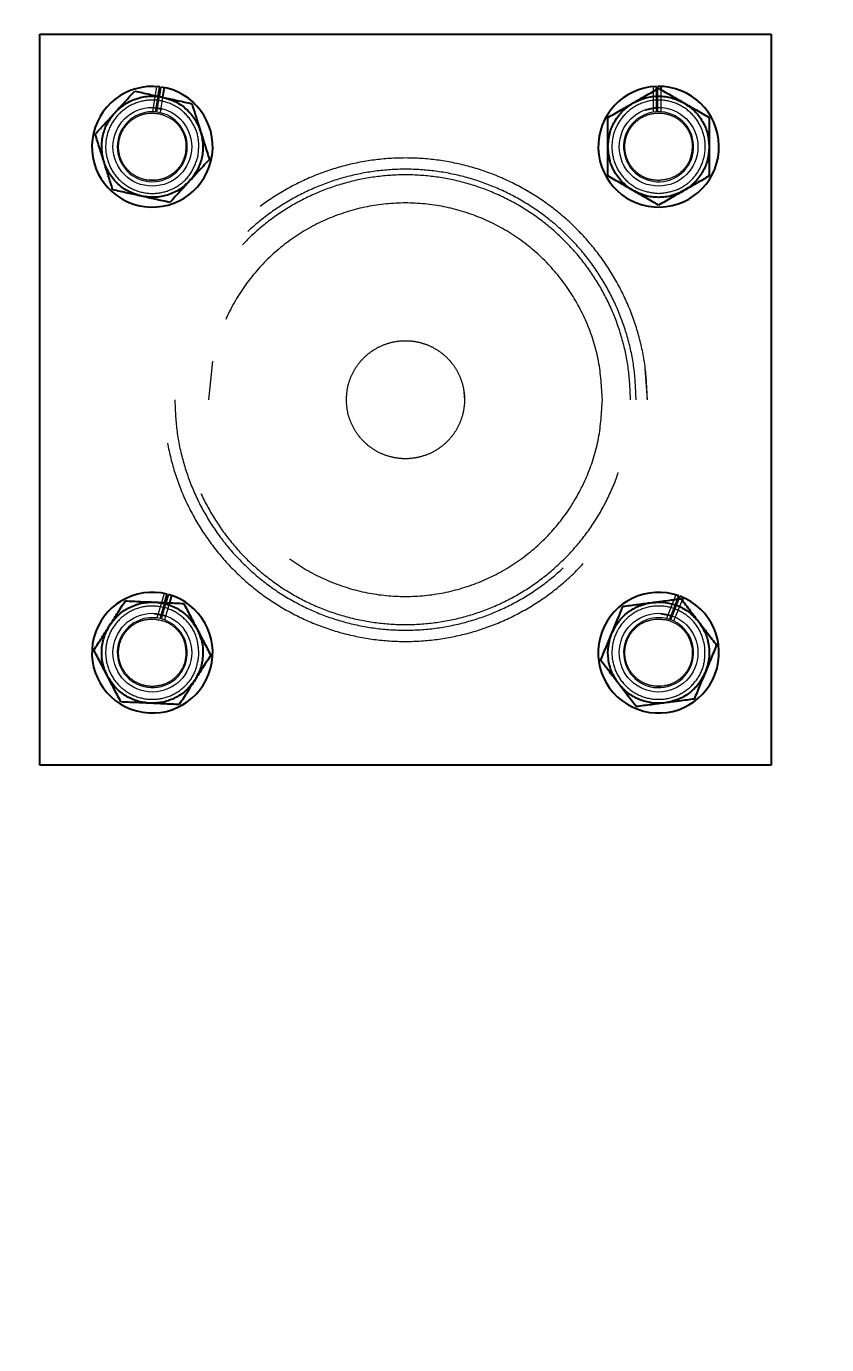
# Model space of a CAD drawing. Header units: millimetres. Extents: x 1293 to 41893, y 1011 to 26911.
# Drawn here: x 11365.5 to 11460.3, y 7599.1 to 7755.5 of the extents above; entities that cross this region are included whole.
import ezdxf

# ---------------------------------------------------------------- set-up
doc = ezdxf.new("R2010")
doc.units = ezdxf.units.MM
doc.header["$LTSCALE"] = 50
doc.linetypes.add('HIDDEN', pattern=[1.905, 1.27, -0.635])
doc.layers.add('CAPA_1', color=7, linetype='Continuous')
doc.layers.add('MAQUINAS', color=11, linetype='Continuous')
doc.styles.add('SLDTEXTSTYLE0', font='TXT', dxfattribs={"width": 0.75})
doc.dimstyles.new('SLDDIMSTYLE0', dxfattribs={"dimtxt": 100, "dimasz": 100, "dimexe": 0, "dimexo": 0.0625, "dimgap": 25, "dimtad": 2, "dimdec": 0, "dimlfac": 1.5, "dimrnd": 1e-09, "dimzin": 12, "dimdsep": 46, "dimtxsty": 'SLDTEXTSTYLE0', "dimsah": 1, "dimcen": 0.09, "dimadec": 0, "dimazin": 3, "dimtfac": 1, "dimtdec": 0, "dimtofl": 0, "dimtmove": 0, "dimatfit": 3, "dimfxl": 1, "dimfrac": 2, "dimtolj": 1, "dimtzin": 12, "dimarcsym": 0})

# ---------------------------------------------------------------- blocks, each defined once
blk = doc.blocks.new('_D_15')
at = {"layer": 'CAPA_1', "transparency": 16777216}
for p, q in [((6530.12, 8742.38), (6530.12, 9415.65)), ((16745.16, 6492), (16745.16, 9415.65)), ((6530.12, 9365.65), (16745.16, 9365.65))]:
    blk.add_line(p, q, dxfattribs=at)
for points in [[(6530.12, 9365.65), (6630.12, 9350.26), (6630.12, 9381.03)], [(16745.16, 9365.65), (16645.16, 9381.03), (16645.16, 9350.26)]]:
    blk.add_solid(points, dxfattribs=at)
at = {"layer": 'CAPA_1', "transparency": 16777216, "insert": (11452.92, 9494.55), "char_height": 100, "attachment_point": 1, "style": 'SLDTEXTSTYLE0'}
blk.add_mtext('15323', dxfattribs=at)

msp = doc.modelspace()

# ---------------------------------------------------------------- linework, layer by layer
at = {"layer": 'MAQUINAS', "linetype": 'Continuous', "lineweight": 25}
for p, q in [((11367.0601601, 7754.5102403), (11453.7268267, 7754.5102403)), ((11367.0601601, 7667.8435736), (11367.0601601, 7754.5102403)), ((11453.7268267, 7754.5102403), (11453.7268267, 7667.8435736)), ((11381.0873353, 7747.1690146), (11381.2657766, 7748.280216)), ((11381.2400753, 7747.1350895), (11381.4206347, 7748.2594812)), ((11440.1284934, 7747.9521123), (11440.1284934, 7748.3286657)), ((11440.2846802, 7748.0422868), (11440.2846802, 7748.3327463)), ((11440.6584934, 7748.3286657), (11440.6584934, 7747.9521123)), ((11381.7890723, 7748.1961831), (11381.6056389, 7747.0538942)), ((11381.869986, 7687.1176768), (11382.163156, 7688.1113263)), ((11382.0307395, 7687.1105944), (11382.3141133, 7688.0710419)), ((11382.6714921, 7687.961345), (11382.4154823, 7687.0936436)), ((11442.6450189, 7687.5238785), (11442.801824, 7687.9161815)), ((11442.8225326, 7687.5471771), (11442.9483692, 7687.8620014)), ((11443.2939669, 7687.71947), (11443.1719357, 7687.4141662)), ((11453.7268267, 7667.8435736), (11367.0601601, 7667.8435736))]:
    msp.add_line(p, q, dxfattribs=at)
at = {"layer": 'MAQUINAS', "linetype": 'HIDDEN', "lineweight": 18}
for p, q in [((11380.8929406, 7748.3161247), (11380.4129126, 7745.3268615)), ((11439.7546802, 7748.3050059), (11439.7546802, 7745.2774456)), ((11380.7884966, 7745.3080657), (11381.0873353, 7747.1690146)), ((11380.9438243, 7745.2902554), (11381.2400753, 7747.1350895)), ((11381.6056389, 7747.0538942), (11381.3117924, 7745.2240327)), ((11440.1284934, 7745.3184375), (11440.1284934, 7747.9521123)), ((11440.2846802, 7745.3254801), (11440.2846802, 7748.0422868)), ((11440.6584934, 7747.9521123), (11440.6584934, 7745.3184375)), ((11380.4394375, 7745.8344348), (11381.5751459, 7745.6085283)), ((11438.813236, 7745.5292409), (11440.3386122, 7745.832657)), ((11379.6845, 7737.2685488), (11381.0865272, 7737.2374014)), ((11387.5085035, 7715.7290145), (11387.0601601, 7711.1769069)), ((11439.0601733, 7711.1769069), (11438.814926, 7714.9186578)), ((11417.2589904, 7712.5425392), (11417.3934934, 7711.1769069)), ((11381.7979272, 7688.1944167), (11381.0889507, 7685.7914618)), ((11442.4459304, 7688.0329539), (11441.32224, 7685.2216479)), ((11441.6845665, 7685.1209696), (11442.6450189, 7687.5238785)), ((11441.8322111, 7685.0695399), (11442.8225326, 7687.5471771)), ((11443.1719357, 7687.4141662), (11442.1767094, 7684.9242581)), ((11380.617708, 7685.7989746), (11381.8770026, 7685.5484853)), ((11381.0889507, 7685.7914618), (11380.9411772, 7685.2906087)), ((11381.3113107, 7685.224142), (11381.869986, 7687.1176768)), ((11381.4631063, 7685.1866985), (11382.0307395, 7687.1105944)), ((11382.4154823, 7687.0936436), (11381.8196468, 7685.0741607)), ((11440.617708, 7685.7989746), (11442.0952412, 7685.5050749)), ((11380.3739505, 7677.2048101), (11381.7600864, 7677.4175954)), ((11439.6183409, 7677.29636), (11440.6523762, 7677.2281748))]:
    msp.add_line(p, q, dxfattribs=at)
for centre in [(11380.3934934, 7741.1769069), (11440.3934934, 7741.1769069), (11380.3934934, 7681.1769069), (11440.3934934, 7681.1769069)]:
    msp.add_circle(centre, 4.6666667, dxfattribs=at)
at = {"layer": 'MAQUINAS', "linetype": 'Continuous', "lineweight": 25}
for centre, start, end in [((11380.3934934, 7741.1769069), 82.999154003, 81.748282806), ((11440.3934934, 7741.1769069), 92.12205683, 90.871146003), ((11380.3934934, 7681.1769069), 75.683699042, 74.432814974), ((11440.3934934, 7681.1769069), 70.335267531, 69.084368548)]:
    msp.add_arc(centre, 7.1566667, start, end, dxfattribs=at)
at = {"layer": 'MAQUINAS', "linetype": 'HIDDEN', "lineweight": 18}
for centre, start, end in [((11380.3934934, 7741.1769069), 84.538234272, 82.379567705), ((11440.3934934, 7741.1769069), 93.661137099, 91.502430902), ((11380.3934934, 7681.1769069), 77.222779312, 75.064099872), ((11440.3934934, 7681.1769069), 71.874347801, 69.715653446)]:
    msp.add_arc(centre, 4.15, start, end, dxfattribs=at)
for points in [[(11385.7951903, 7739.9771367), (11385.5569702, 7739.2881849), (11385.08053, 7737.9102812), (11383.4319603, 7736.3896818), (11381.3798543, 7735.5847801), (11379.1617634, 7735.6347429), (11377.1354313, 7736.5275084), (11375.6039734, 7738.128355), (11374.8019825, 7740.1932481), (11374.8511609, 7742.4079137), (11375.744153, 7744.43516), (11377.3448776, 7745.9663862), (11379.4100322, 7746.7683897), (11381.6237736, 7746.719393), (11383.6544552, 7745.8256614), (11385.1728644, 7744.227713), (11386.0227005, 7742.1521931), (11385.871027, 7740.7021555), (11385.7951903, 7739.9771367)], [(11440.3934934, 7735.6435736), (11439.6692792, 7735.7267439), (11438.2208509, 7735.8930845), (11436.3789735, 7737.1727297), (11435.1482704, 7739.0014931), (11434.7161049, 7741.1776495), (11435.1482704, 7743.3493504), (11436.3789735, 7745.1914804), (11438.2208509, 7746.4221147), (11440.3934934, 7746.8543031), (11442.5661359, 7746.4221147), (11444.4080133, 7745.1914804), (11445.6387164, 7743.3493504), (11446.0708819, 7741.1776495), (11445.6387164, 7739.0014931), (11444.4080133, 7737.1727297), (11442.5661359, 7735.8930845), (11441.1177076, 7735.7267439), (11440.3934934, 7735.6435736)], [(11384.2983345, 7740.3096032), (11384.1803608, 7739.9335543), (11383.9444133, 7739.1814567), (11383.1945826, 7738.2451706), (11382.227668, 7737.5560011), (11381.0963262, 7737.1800984), (11379.9061903, 7737.1480133), (11378.7575562, 7737.4629967), (11377.7499324, 7738.0977927), (11376.9699365, 7738.9977648), (11376.4847859, 7740.0854102), (11376.3362408, 7741.2670217), (11376.5371318, 7742.4409969), (11377.0700268, 7743.5056451), (11377.8895215, 7744.3714774), (11378.9232197, 7744.9557261), (11380.0888995, 7745.2386893), (11380.8701646, 7745.1340618), (11381.2607972, 7745.0817481)], [(11440.3934934, 7737.1769069), (11440.0008109, 7737.210537), (11439.2154459, 7737.2777971), (11438.1388511, 7737.8067783), (11437.2564246, 7738.6012605), (11436.6441603, 7739.6241826), (11436.3547861, 7740.7790485), (11436.4132225, 7741.9686536), (11436.8144378, 7743.0899465), (11437.5238765, 7744.0465238), (11438.4804539, 7744.7559626), (11439.6017468, 7745.1571779), (11440.7913518, 7745.2156143), (11441.9462178, 7744.9262401), (11442.9691399, 7744.3139758), (11443.763622, 7743.4315493), (11444.2926033, 7742.3549544), (11444.3598634, 7741.5695894), (11444.3934934, 7741.1769069)], [(11381.2607972, 7745.0817481), (11381.7594391, 7744.9094032), (11382.7567229, 7744.5647136), (11383.846885, 7743.3750393), (11384.4631936, 7741.8837505), (11384.3532875, 7740.8343189), (11384.2983345, 7740.3096032)], [(11444.3934934, 7741.1769069), (11444.3333671, 7740.6527588), (11444.2131145, 7739.6044624), (11443.2881177, 7738.2822827), (11441.9659379, 7737.3572858), (11440.9176416, 7737.2370332), (11440.3934934, 7737.1769069)], [(11439.0601733, 7711.1769069), (11439.0128405, 7709.9260897), (11438.9181748, 7707.4244552), (11438.1566836, 7703.7362089), (11436.9553727, 7700.175275), (11435.2901449, 7696.8025822), (11433.201457, 7693.675838), (11430.7218414, 7690.8485419), (11427.8945838, 7688.3690698), (11424.7678292, 7686.2798461), (11421.3951391, 7684.616618), (11417.8342045, 7683.4078439), (11414.1459584, 7682.6742061), (11410.3935066, 7682.4282574), (11406.6410549, 7682.6742061), (11402.9528086, 7683.4078439), (11399.3918748, 7684.616618), (11396.0191819, 7686.2798461), (11392.8924377, 7688.3690698), (11390.0651416, 7690.8485419), (11387.5856695, 7693.675838), (11385.4964458, 7696.8025822), (11383.8332177, 7700.175275), (11382.6244436, 7703.7362089), (11381.8908058, 7707.4244552), (11381.6448571, 7711.1769069), (11381.8908058, 7714.9293587), (11382.6244436, 7718.617605), (11383.8332177, 7722.1785388), (11385.4964458, 7725.5512317), (11387.5856695, 7728.6779759), (11390.0651416, 7731.505272), (11392.8924377, 7733.9847441), (11396.0191819, 7736.0739678), (11399.3918748, 7737.7371959), (11402.9528086, 7738.94597), (11406.6410549, 7739.6796078), (11410.3935066, 7739.9255565), (11414.1459584, 7739.6796078), (11417.8342045, 7738.94597), (11421.3951391, 7737.7371959), (11424.7678292, 7736.0739678), (11427.8945838, 7733.9847441), (11430.7218414, 7731.505272), (11433.201457, 7728.6779759), (11435.2901449, 7725.5512317), (11436.9553727, 7722.1785388), (11438.1566836, 7718.617605), (11438.9181748, 7714.9293587), (11439.0128405, 7712.4277242), (11439.0601733, 7711.1769069)], [(11437.72684, 7711.1769069), (11437.6817087, 7712.3695466), (11437.591446, 7714.7548261), (11436.8653731, 7718.271526), (11435.7199371, 7721.666835), (11434.1321617, 7724.8826585), (11432.1406221, 7727.8639727), (11429.7763374, 7730.5597666), (11427.0805802, 7732.9239145), (11424.0992561, 7734.915965), (11420.8834353, 7736.5018336), (11417.4881255, 7737.6543857), (11413.9714258, 7738.3539008), (11410.3935066, 7738.58841), (11406.8155875, 7738.3539008), (11403.2988877, 7737.6543857), (11399.903578, 7736.5018336), (11396.6877572, 7734.915965), (11393.7064331, 7732.9239145), (11391.0106759, 7730.5597666), (11388.6463911, 7727.8639727), (11386.6548516, 7724.8826585), (11385.0670762, 7721.666835), (11383.9216402, 7718.271526), (11383.1955673, 7714.7548261), (11383.1053046, 7712.3695466), (11383.0601733, 7711.1769069)], [(11437.0601601, 7711.1769069), (11437.0161295, 7710.013356), (11436.9280684, 7707.6862541), (11436.2197045, 7704.2553274), (11435.1022061, 7700.9428308), (11433.5531569, 7697.805442), (11431.6101914, 7694.8968428), (11429.3035722, 7692.2667999), (11426.6735651, 7689.9603142), (11423.7649563, 7688.0168503), (11420.6275701, 7686.4696614), (11417.3150728, 7685.3452204), (11413.8841462, 7684.6627666), (11410.3934934, 7684.4339771), (11406.9028406, 7684.6627666), (11403.4719138, 7685.3452204), (11400.1594172, 7686.4696614), (11397.0220285, 7688.0168503), (11394.1134292, 7689.9603142), (11391.4833864, 7692.2667999), (11389.1769007, 7694.8968428), (11387.2334368, 7697.805442), (11385.6862479, 7700.9428308), (11384.5618068, 7704.2553274), (11383.8793531, 7707.6862541), (11383.6505636, 7711.1769069), (11383.8793531, 7714.6675597), (11384.5618068, 7718.0984865), (11385.6862479, 7721.4109831), (11387.2334368, 7724.5483719), (11389.1769007, 7727.4569711), (11391.4833864, 7730.087014), (11394.1134292, 7732.3934996), (11397.0220285, 7734.3369635), (11400.1594172, 7735.8841524), (11403.4719138, 7737.0085935), (11406.9028406, 7737.6910473), (11410.3934934, 7737.9198368), (11413.8841462, 7737.6910473), (11417.3150728, 7737.0085935), (11420.6275701, 7735.8841524), (11423.7649563, 7734.3369635), (11426.6735651, 7732.3934996), (11429.3035722, 7730.087014), (11431.6101914, 7727.4569711), (11433.5531569, 7724.5483719), (11435.1022061, 7721.4109831), (11436.2197045, 7718.0984865), (11436.9280684, 7714.6675597), (11437.0161295, 7712.3404579), (11437.0601601, 7711.1769069)], [(11433.7268267, 7711.1769069), (11433.6399868, 7709.6497565), (11433.4663069, 7706.5954557), (11432.0788453, 7702.190067), (11429.922407, 7698.1300375), (11426.9982331, 7694.5713919), (11423.4405706, 7691.650887), (11419.3802777, 7689.480756), (11414.9749596, 7688.144396), (11410.3934894, 7687.6931624), (11405.8120432, 7688.144396), (11401.4066532, 7689.480756), (11397.3466241, 7691.650887), (11393.7879784, 7694.5713919), (11390.8674735, 7698.1300375), (11388.6973425, 7702.190067), (11387.3609825, 7706.5954557), (11386.9097489, 7711.1769069), (11387.3609825, 7715.7583582), (11388.6973425, 7720.1637469), (11390.8674735, 7724.2237764), (11393.7879784, 7727.7824219), (11397.3466241, 7730.7029269), (11401.4066532, 7732.8730578), (11405.8120432, 7734.2094179), (11410.3934894, 7734.6606515), (11414.9749596, 7734.2094179), (11419.3802777, 7732.8730578), (11423.4405706, 7730.7029269), (11426.9982331, 7727.7824219), (11429.922407, 7724.2237764), (11432.0788453, 7720.1637469), (11433.4663069, 7715.7583582), (11433.6399868, 7712.7040574), (11433.7268267, 7711.1769069)], [(11403.3934934, 7711.1769069), (11403.4195454, 7710.7187618), (11403.4716494, 7709.8024716), (11403.8878878, 7708.480855), (11404.5348193, 7707.2628461), (11405.4120715, 7706.1952524), (11406.4793703, 7705.319101), (11407.6974581, 7704.6680617), (11409.0190535, 7704.2671537), (11410.3934946, 7704.1317836), (11411.7679285, 7704.2671537), (11413.0895455, 7704.6680617), (11414.3075542, 7705.319101), (11415.3751479, 7706.1952524), (11416.2512994, 7707.2628461), (11416.9023387, 7708.480855), (11417.3032467, 7709.8024716), (11417.4386168, 7711.1769069), (11417.3032467, 7712.5513423), (11416.9023387, 7713.8729589), (11416.2512994, 7715.0909678), (11415.3751479, 7716.1585614), (11414.3075542, 7717.0347129), (11413.0895455, 7717.6857522), (11411.7679285, 7718.0866602), (11410.3934946, 7718.2220303), (11409.0190535, 7718.0866602), (11407.6974581, 7717.6857522), (11406.4793703, 7717.0347129), (11405.4120715, 7716.1585614), (11404.5348193, 7715.0909678), (11403.8878878, 7713.8729589), (11403.4716494, 7712.5513423), (11403.4195454, 7711.6350521), (11403.3934934, 7711.1769069)], [(11383.0601733, 7711.1769069), (11383.1053046, 7709.9842672), (11383.1955673, 7707.5989878), (11383.9216402, 7704.0822879), (11385.0670762, 7700.6869789), (11386.6548516, 7697.4711554), (11388.6463911, 7694.4898412), (11391.0106759, 7691.7940472), (11393.7064331, 7689.4298994), (11396.6877572, 7687.4378489), (11399.903578, 7685.8519803), (11403.2988877, 7684.6994282), (11406.8155875, 7683.9999131), (11410.3935066, 7683.7654039), (11413.9714258, 7683.9999131), (11417.4881255, 7684.6994282), (11420.8834353, 7685.8519803), (11424.0992561, 7687.4378489), (11427.0805802, 7689.4298994), (11429.7763374, 7691.7940472), (11432.1406221, 7694.4898412), (11434.1321617, 7697.4711554), (11435.7199371, 7700.6869789), (11436.8653731, 7704.0822879), (11437.591446, 7707.5989878), (11437.6817087, 7709.9842672), (11437.72684, 7711.1769069)], [(11385.9214643, 7680.9333587), (11385.8064985, 7680.2135071), (11385.576567, 7678.7738039), (11384.2170921, 7676.9900348), (11382.3359319, 7675.8410169), (11380.1428628, 7675.5050532), (11377.9922882, 7676.0323867), (11376.2061125, 7677.342978), (11375.0577406, 7679.2372364), (11374.7215993, 7681.426796), (11375.2489972, 7683.5783103), (11376.5595085, 7685.3642367), (11378.4540224, 7686.5126662), (11380.6426403, 7686.8488261), (11382.7976661, 7686.3212965), (11384.5704881, 7685.0112935), (11385.7678235, 7683.1148779), (11385.8702507, 7681.6605318), (11385.9214643, 7680.9333587)], [(11445.8797737, 7681.8969808), (11445.8915554, 7681.1681018), (11445.9151189, 7679.7103437), (11444.8860457, 7677.7176037), (11443.2329895, 7676.259382), (11441.1315775, 7675.5476998), (11438.9221045, 7675.6935786), (11436.935483, 7676.6740929), (11435.475623, 7678.3401606), (11434.7643754, 7680.4380856), (11434.9101543, 7682.6484952), (11435.8906332, 7684.6348573), (11437.5569424, 7686.0948185), (11439.6539368, 7686.8059208), (11441.8678275, 7686.6606218), (11443.841196, 7685.6783681), (11445.3496503, 7684.0186784), (11445.7030659, 7682.6042133), (11445.8797737, 7681.8969808)], [(11384.3896169, 7681.000848), (11384.3387357, 7680.6100263), (11384.2369731, 7679.8283828), (11383.6611185, 7678.7761143), (11382.8285665, 7677.9295119), (11381.7796871, 7677.3628646), (11380.6132036, 7677.124602), (11379.4273235, 7677.2353419), (11378.3247766, 7677.6855218), (11377.4003521, 7678.4363765), (11376.7337044, 7679.4232526), (11376.3822313, 7680.5611182), (11376.3762117, 7681.7521424), (11376.7161366, 7682.8931524), (11377.3728311, 7683.8881346), (11378.2893714, 7684.643007), (11379.3882059, 7685.1240896), (11380.1757702, 7685.1567168), (11380.5695524, 7685.1730305)], [(11380.5695524, 7685.1730305), (11381.0905461, 7685.0898922), (11382.1325337, 7684.9236157), (11383.4127186, 7683.9413199), (11384.2786236, 7682.579708), (11384.3526192, 7681.5271347), (11384.3896169, 7681.000848)], [(11444.3594792, 7681.6974423), (11444.3772364, 7681.3037226), (11444.4127508, 7680.5162832), (11444.0283692, 7679.3800049), (11443.3554765, 7678.4016931), (11442.4209292, 7677.6615185), (11441.3135411, 7677.2243178), (11440.1264474, 7677.1274495), (11438.9624778, 7677.3793349), (11437.9217127, 7677.9582577), (11437.0938237, 7678.8143788), (11436.550102, 7679.873925), (11436.3373546, 7681.0458096), (11436.473981, 7682.2285125), (11436.9479221, 7683.3224124), (11437.7194558, 7684.2249722), (11438.7180574, 7684.8895566), (11439.4879912, 7685.0584473), (11439.8729581, 7685.1428927)], [(11439.8729581, 7685.1428927), (11440.4004736, 7685.1514871), (11441.4555046, 7685.1686759), (11442.8868145, 7684.4236052), (11443.9760059, 7683.233042), (11444.2316547, 7682.2093089), (11444.3594792, 7681.6974423)]]:
    msp.add_open_spline(points, degree=3, dxfattribs=at)
at = {"layer": 'MAQUINAS', "linetype": 'Continuous', "lineweight": 25}
for points, knots in [([(11375.9714338, 7745.2321984), (11376.3493031, 7745.6442429), (11377.1426246, 7746.5093138), (11377.910586, 7747.3467311), (11378.3127575, 7747.7852757)], [0, 0, 0, 0, 0.476312925, 1, 1, 1, 1]), ([(11378.3127575, 7747.7852757), (11378.893634, 7747.6562573), (11380.0028393, 7747.4098919), (11381.1486735, 7747.1553908), (11381.6944491, 7747.0341686)], [0, 0, 0, 0, 0.523687075, 1, 1, 1, 1]), ([(11381.6944491, 7747.0341686), (11382.2402247, 7746.9129465), (11383.3860588, 7746.6584454), (11384.4952642, 7746.4120799), (11385.0761407, 7746.2830615)], [0, 0, 0, 0, 0.476312925, 1, 1, 1, 1]), ([(11437.3934934, 7746.3730594), (11437.8776673, 7746.6525973), (11438.8941711, 7747.2394761), (11439.8781804, 7747.8075941), (11440.3934934, 7748.1051102)], [0, 0, 0, 0, 0.476312925, 1, 1, 1, 1]), ([(11440.3934934, 7748.1051102), (11440.9088064, 7747.8075941), (11441.8928157, 7747.2394761), (11442.9093195, 7746.6525973), (11443.3934934, 7746.3730594)], [0, 0, 0, 0, 0.523687075, 1, 1, 1, 1]), ([(11373.6301102, 7742.6791212), (11374.0322817, 7743.1176658), (11374.8002431, 7743.955083), (11375.5935646, 7744.820154), (11375.9714338, 7745.2321984)], [0, 0, 0, 0, 0.52368707497, 1, 1, 1, 1]), ([(11385.0761407, 7746.2830615), (11385.2548457, 7745.7154985), (11385.5960896, 7744.6317158), (11385.9486023, 7743.5121437), (11386.1165087, 7742.9788771)], [0, 0, 0, 0, 0.523687075, 1, 1, 1, 1]), ([(11434.3934934, 7744.6410086), (11434.9088064, 7744.9385246), (11435.8928157, 7745.5066427), (11436.9093195, 7746.0935214), (11437.3934934, 7746.3730594)], [0, 0, 0, 0, 0.523687075, 1, 1, 1, 1]), ([(11443.3934934, 7746.3730594), (11443.8776673, 7746.0935214), (11444.8941711, 7745.5066427), (11445.8781804, 7744.9385246), (11446.3934934, 7744.6410086)], [0, 0, 0, 0, 0.476312925, 1, 1, 1, 1]), ([(11434.3934934, 7741.1769069), (11434.3934934, 7741.7359828), (11434.3934934, 7742.9097403), (11434.3934934, 7744.0459764), (11434.3934934, 7744.6410086)], [0, 0, 0, 0, 0.47631292503, 1, 1, 1, 1]), ([(11446.3934934, 7744.6410086), (11446.3934934, 7744.0459764), (11446.3934934, 7742.9097403), (11446.3934934, 7741.7359828), (11446.3934934, 7741.1769069)], [0, 0, 0, 0, 0.523687075, 1, 1, 1, 1]), ([(11374.6704782, 7739.3749368), (11374.5025718, 7739.9082034), (11374.1500591, 7741.0277754), (11373.8088152, 7742.1115581), (11373.6301102, 7742.6791212)], [0, 0, 0, 0, 0.476312925, 1, 1, 1, 1]), ([(11386.1165087, 7742.9788771), (11386.284415, 7742.4456105), (11386.6369277, 7741.3260385), (11386.9781716, 7740.2422557), (11387.1568766, 7739.6746927)], [0, 0, 0, 0, 0.476312925, 1, 1, 1, 1]), ([(11434.3934934, 7737.7128053), (11434.3934934, 7738.3078375), (11434.3934934, 7739.4440736), (11434.3934934, 7740.6178311), (11434.3934934, 7741.1769069)], [0, 0, 0, 0, 0.523687075, 1, 1, 1, 1]), ([(11446.3934934, 7741.1769069), (11446.3934934, 7740.6178311), (11446.3934934, 7739.4440736), (11446.3934934, 7738.3078375), (11446.3934934, 7737.7128053)], [0, 0, 0, 0, 0.47631292503, 1, 1, 1, 1]), ([(11375.7108461, 7736.0707524), (11375.5321411, 7736.6383154), (11375.1908972, 7737.7220981), (11374.8383845, 7738.8416701), (11374.6704782, 7739.3749368)], [0, 0, 0, 0, 0.523687075, 1, 1, 1, 1]), ([(11387.1568766, 7739.6746927), (11386.7547051, 7739.2361481), (11385.9867437, 7738.3987308), (11385.1934223, 7737.5336599), (11384.815553, 7737.1216154)], [0, 0, 0, 0, 0.52368707497, 1, 1, 1, 1]), ([(11437.3934934, 7735.9807545), (11436.9093195, 7736.2602925), (11435.8928157, 7736.8471712), (11434.9088064, 7737.4152892), (11434.3934934, 7737.7128053)], [0, 0, 0, 0, 0.476312925, 1, 1, 1, 1]), ([(11446.3934934, 7737.7128053), (11445.8781804, 7737.4152892), (11444.8941711, 7736.8471712), (11443.8776673, 7736.2602925), (11443.3934934, 7735.9807545)], [0, 0, 0, 0, 0.52368707497, 1, 1, 1, 1]), ([(11379.0925377, 7735.3196453), (11378.5467621, 7735.4408674), (11377.400928, 7735.6953685), (11376.2917226, 7735.941734), (11375.7108461, 7736.0707524)], [0, 0, 0, 0, 0.476312925, 1, 1, 1, 1]), ([(11384.815553, 7737.1216154), (11384.4376837, 7736.709571), (11383.6443622, 7735.8445), (11382.8764008, 7735.0070828), (11382.4742293, 7734.5685382)], [0, 0, 0, 0, 0.47631292503, 1, 1, 1, 1]), ([(11440.3934934, 7734.2487037), (11439.8781804, 7734.5462198), (11438.8941711, 7735.1143378), (11437.8776673, 7735.7012166), (11437.3934934, 7735.9807545)], [0, 0, 0, 0, 0.52368707497, 1, 1, 1, 1]), ([(11443.3934934, 7735.9807545), (11442.9093195, 7735.7012166), (11441.8928157, 7735.1143378), (11440.9088064, 7734.5462198), (11440.3934934, 7734.2487037)], [0, 0, 0, 0, 0.476312925, 1, 1, 1, 1]), ([(11382.4742293, 7734.5685382), (11381.8933528, 7734.6975566), (11380.7841475, 7734.943922), (11379.6383133, 7735.1984231), (11379.0925377, 7735.3196453)], [0, 0, 0, 0, 0.523687075, 1, 1, 1, 1]), ([(11375.3344209, 7684.4027069), (11375.6349987, 7684.8741078), (11376.2660498, 7685.8637952), (11376.8769282, 7686.8218453), (11377.1968373, 7687.3235637)], [0, 0, 0, 0, 0.47631292503, 1, 1, 1, 1]), ([(11377.1968373, 7687.3235637), (11377.7912928, 7687.2973736), (11378.9264278, 7687.2473624), (11380.0990478, 7687.1956998), (11380.6575818, 7687.1710922)], [0, 0, 0, 0, 0.523687075, 1, 1, 1, 1]), ([(11439.6126904, 7687.1258856), (11440.1670121, 7687.1986402), (11441.3307885, 7687.3513858), (11442.4573625, 7687.4992486), (11443.0473348, 7687.5766824)], [0, 0, 0, 0, 0.47631292503, 1, 1, 1, 1]), ([(11443.0473348, 7687.5766824), (11443.4093806, 7687.1044683), (11444.1007205, 7686.202758), (11444.8148902, 7685.2712709), (11445.1550585, 7684.8275915)], [0, 0, 0, 0, 0.523687075, 1, 1, 1, 1]), ([(11380.6575818, 7687.1710922), (11381.2161159, 7687.1464847), (11382.3887359, 7687.094822), (11383.5238708, 7687.0448109), (11384.1183263, 7687.0186207)], [0, 0, 0, 0, 0.476312925, 1, 1, 1, 1]), ([(11384.1183263, 7687.0186207), (11384.3928727, 7686.4907121), (11384.9171293, 7685.4826508), (11385.4586981, 7684.4413008), (11385.7166544, 7683.9452923)], [0, 0, 0, 0, 0.523687075, 1, 1, 1, 1]), ([(11434.8511253, 7683.475201), (11435.0652787, 7683.991635), (11435.5148854, 7685.0758677), (11435.9501195, 7686.1254408), (11436.178046, 7686.6750887)], [0, 0, 0, 0, 0.476312925, 1, 1, 1, 1]), ([(11436.178046, 7686.6750887), (11436.7680182, 7686.7525225), (11437.8945922, 7686.9003853), (11439.0583686, 7687.0531309), (11439.6126904, 7687.1258856)], [0, 0, 0, 0, 0.523687075, 1, 1, 1, 1]), ([(11373.4720044, 7681.48185), (11373.7919135, 7681.9835684), (11374.4027919, 7682.9416186), (11375.0338431, 7683.931306), (11375.3344209, 7684.4027069)], [0, 0, 0, 0, 0.523687075, 1, 1, 1, 1]), ([(11445.1550585, 7684.8275915), (11445.4952268, 7684.3839122), (11446.2093965, 7683.452425), (11446.9007364, 7682.5507147), (11447.2627822, 7682.0785006)], [0, 0, 0, 0, 0.476312925, 1, 1, 1, 1]), ([(11385.7166544, 7683.9452923), (11385.9746106, 7683.4492838), (11386.5161794, 7682.4079338), (11387.040436, 7681.3998726), (11387.3149824, 7680.8719639)], [0, 0, 0, 0, 0.476312925, 1, 1, 1, 1]), ([(11433.5242046, 7680.2753133), (11433.7521311, 7680.8249611), (11434.1873652, 7681.8745342), (11434.6369718, 7682.9587669), (11434.8511253, 7683.475201)], [0, 0, 0, 0, 0.523687075, 1, 1, 1, 1]), ([(11375.0703325, 7678.4085216), (11374.8123762, 7678.90453), (11374.2708074, 7679.9458801), (11373.7465508, 7680.9539413), (11373.4720044, 7681.48185)], [0, 0, 0, 0, 0.476312925, 1, 1, 1, 1]), ([(11447.2627822, 7682.0785006), (11447.0348557, 7681.5288528), (11446.5996216, 7680.4792796), (11446.150015, 7679.3950469), (11445.9358615, 7678.8786129)], [0, 0, 0, 0, 0.523687075, 1, 1, 1, 1]), ([(11387.3149824, 7680.8719639), (11386.9950733, 7680.3702454), (11386.3841949, 7679.4121953), (11385.7531438, 7678.4225079), (11385.4525659, 7677.951107)], [0, 0, 0, 0, 0.52368707497, 1, 1, 1, 1]), ([(11435.6319283, 7677.5262224), (11435.29176, 7677.9699017), (11434.5775903, 7678.9013889), (11433.8862504, 7679.8030992), (11433.5242046, 7680.2753133)], [0, 0, 0, 0, 0.476312925, 1, 1, 1, 1]), ([(11376.6686605, 7675.3351932), (11376.3941141, 7675.8631018), (11375.8698576, 7676.8711631), (11375.3282887, 7677.9125131), (11375.0703325, 7678.4085216)], [0, 0, 0, 0, 0.523687075, 1, 1, 1, 1]), ([(11385.4525659, 7677.951107), (11385.1519881, 7677.4797061), (11384.520937, 7676.4900187), (11383.9100586, 7675.5319686), (11383.5901495, 7675.0302501)], [0, 0, 0, 0, 0.476312925, 1, 1, 1, 1]), ([(11445.9358615, 7678.8786129), (11445.7217081, 7678.3621788), (11445.2721014, 7677.2779461), (11444.8368673, 7676.228373), (11444.6089408, 7675.6787252)], [0, 0, 0, 0, 0.476312925, 1, 1, 1, 1]), ([(11437.739652, 7674.7771315), (11437.3776062, 7675.2493455), (11436.6862663, 7676.1510559), (11435.9720966, 7677.082543), (11435.6319283, 7677.5262224)], [0, 0, 0, 0, 0.523687075, 1, 1, 1, 1]), ([(11380.129405, 7675.1827216), (11379.5708709, 7675.2073292), (11378.3982509, 7675.2589919), (11377.263116, 7675.309003), (11376.6686605, 7675.3351932)], [0, 0, 0, 0, 0.476312925, 1, 1, 1, 1]), ([(11383.5901495, 7675.0302501), (11382.995694, 7675.0564403), (11381.8605591, 7675.1064514), (11380.6879391, 7675.1581141), (11380.129405, 7675.1827216)], [0, 0, 0, 0, 0.523687075, 1, 1, 1, 1]), ([(11441.1742964, 7675.2279283), (11440.6199747, 7675.1551736), (11439.4561983, 7675.0024281), (11438.3296243, 7674.8545653), (11437.739652, 7674.7771315)], [0, 0, 0, 0, 0.476312925, 1, 1, 1, 1]), ([(11444.6089408, 7675.6787252), (11444.0189686, 7675.6012913), (11442.8923946, 7675.4534286), (11441.7286182, 7675.300683), (11441.1742964, 7675.2279283)], [0, 0, 0, 0, 0.523687075, 1, 1, 1, 1])]:
    msp.add_open_spline(points, degree=3, knots=knots, dxfattribs=at)
for points in [[(11375.9714338, 7745.2321984), (11376.3547371, 7745.5915865), (11377.1213437, 7746.3103626), (11378.5733824, 7746.957537), (11380.1342659, 7747.2590227), (11381.174388, 7747.10912), (11381.6944491, 7747.0341686)], [(11381.6944491, 7747.0341686), (11382.1973399, 7746.8819122), (11383.2031216, 7746.5773995), (11384.4896104, 7745.6434843), (11385.5311464, 7744.4424624), (11385.9213879, 7743.4667389), (11386.1165087, 7742.9788771)], [(11437.3934934, 7746.3730594), (11437.8670363, 7746.6007397), (11438.814122, 7747.0561005), (11440.3934934, 7747.2373102), (11441.9728648, 7747.0561005), (11442.9199505, 7746.6007397), (11443.3934934, 7746.3730594)], [(11374.6704782, 7739.3749368), (11374.5508906, 7739.8865812), (11374.3117156, 7740.90987), (11374.4772655, 7742.4909596), (11374.996613, 7743.9934672), (11375.6464935, 7744.819288), (11375.9714338, 7745.2321984)], [(11434.3934934, 7741.1769069), (11434.4330879, 7741.7008473), (11434.5122768, 7742.7487279), (11435.1450302, 7744.2071086), (11436.0916482, 7745.4842795), (11436.959545, 7746.0767994), (11437.3934934, 7746.3730594)], [(11443.3934934, 7746.3730594), (11443.8274418, 7746.0767994), (11444.6953386, 7745.4842795), (11445.6419566, 7744.2071086), (11446.2747101, 7742.7487279), (11446.353899, 7741.7008473), (11446.3934934, 7741.1769069)], [(11386.1165087, 7742.9788771), (11386.2360962, 7742.4672327), (11386.4752713, 7741.4439438), (11386.3097213, 7739.8628543), (11385.7903739, 7738.3603466), (11385.1404933, 7737.5345258), (11384.815553, 7737.1216154)], [(11437.3934934, 7735.9807545), (11436.959545, 7736.2770145), (11436.0916482, 7736.8695344), (11435.1450302, 7738.1467053), (11434.5122768, 7739.6050859), (11434.4330879, 7740.6529666), (11434.3934934, 7741.1769069)], [(11446.3934934, 7741.1769069), (11446.353899, 7740.6529666), (11446.2747101, 7739.6050859), (11445.6419566, 7738.1467053), (11444.6953386, 7736.8695344), (11443.8274418, 7736.2770145), (11443.3934934, 7735.9807545)], [(11379.0925377, 7735.3196453), (11378.5896469, 7735.4719016), (11377.5838652, 7735.7764144), (11376.2973765, 7736.7103296), (11375.2558404, 7737.9113515), (11374.8655989, 7738.887075), (11374.6704782, 7739.3749368)], [(11384.815553, 7737.1216154), (11384.4322497, 7736.7622274), (11383.6656431, 7736.0434513), (11382.2136044, 7735.3962769), (11380.6527209, 7735.0947912), (11379.6125988, 7735.2446939), (11379.0925377, 7735.3196453)], [(11443.3934934, 7735.9807545), (11442.9199505, 7735.7530742), (11441.9728648, 7735.2977134), (11440.3934934, 7735.1165037), (11438.814122, 7735.2977134), (11437.8670363, 7735.7530742), (11437.3934934, 7735.9807545)], [(11375.3344209, 7684.4027069), (11375.6494939, 7684.8231949), (11376.2796398, 7685.664171), (11377.5972381, 7686.5536572), (11379.0820559, 7687.1216073), (11380.1324065, 7687.1545972), (11380.6575818, 7687.1710922)], [(11380.6575818, 7687.1710922), (11381.1792717, 7687.1084751), (11382.2226513, 7686.9832407), (11383.6517681, 7686.2869102), (11384.8860362, 7685.2849953), (11385.4397816, 7684.39186), (11385.7166544, 7683.9452923)], [(11434.8511253, 7683.475201), (11435.0883946, 7683.9440127), (11435.5629333, 7684.8816362), (11436.7060566, 7685.9864077), (11438.0696932, 7686.8035652), (11439.098358, 7687.0184454), (11439.6126904, 7687.1258856)], [(11439.6126904, 7687.1258856), (11440.1373279, 7687.1548102), (11441.186603, 7687.2126594), (11442.7149249, 7686.7750712), (11444.1044223, 7686.0027061), (11444.8048464, 7685.2192964), (11445.1550585, 7684.8275915)], [(11375.0703325, 7678.4085216), (11374.8637156, 7678.8916268), (11374.4504819, 7679.8578373), (11374.3389634, 7681.443654), (11374.5895131, 7683.0135189), (11375.0861183, 7683.9396442), (11375.3344209, 7684.4027069)], [(11445.1550585, 7684.8275915), (11445.4424267, 7684.3877044), (11446.0171632, 7683.5079301), (11446.4023616, 7681.9655705), (11446.4282225, 7680.3760478), (11446.0999819, 7679.3777579), (11445.9358615, 7678.8786129)], [(11385.7166544, 7683.9452923), (11385.9232712, 7683.4621871), (11386.3365049, 7682.4959766), (11386.4480234, 7680.9101599), (11386.1974737, 7679.340295), (11385.7008685, 7678.4141697), (11385.4525659, 7677.951107)], [(11435.6319283, 7677.5262224), (11435.3445601, 7677.9661095), (11434.7698236, 7678.8458838), (11434.3846252, 7680.3882434), (11434.3587643, 7681.977766), (11434.687005, 7682.976056), (11434.8511253, 7683.475201)], [(11380.129405, 7675.1827216), (11379.6077152, 7675.2453388), (11378.5643355, 7675.3705732), (11377.1352187, 7676.0669037), (11375.9009507, 7677.0688186), (11375.3472052, 7677.9619539), (11375.0703325, 7678.4085216)], [(11385.4525659, 7677.951107), (11385.137493, 7677.530619), (11384.507347, 7676.6896428), (11383.1897487, 7675.8001566), (11381.7049309, 7675.2322066), (11380.6545803, 7675.1992166), (11380.129405, 7675.1827216)], [(11445.9358615, 7678.8786129), (11445.6985922, 7678.4098011), (11445.2240535, 7677.4721776), (11444.0809302, 7676.3674062), (11442.7172936, 7675.5502487), (11441.6886288, 7675.3353684), (11441.1742964, 7675.2279283)], [(11441.1742964, 7675.2279283), (11440.6496589, 7675.1990037), (11439.6003838, 7675.1411545), (11438.072062, 7675.5787426), (11436.6825645, 7676.3511078), (11435.9821404, 7677.1345175), (11435.6319283, 7677.5262224)]]:
    msp.add_open_spline(points, degree=3, dxfattribs=at)

# ---------------------------------------------------------------- dimensions: what is measured, and where the dimension line sits
at = {"layer": 'CAPA_1'}
dim = msp.add_linear_dim(base=(16745.1618891, 9365.6463094), p1=(6530.1246702, 8678.8772747), p2=(16745.1618891, 6428.5014528), dimstyle='SLDDIMSTYLE0', dxfattribs=at)
dim.commit()
dim.dimension.update_dxf_attribs({"geometry": '_D_15', "text_midpoint": (11637.6432797, 9365.6463094), "dimtype": 160})

doc.saveas('drawing.dxf')
